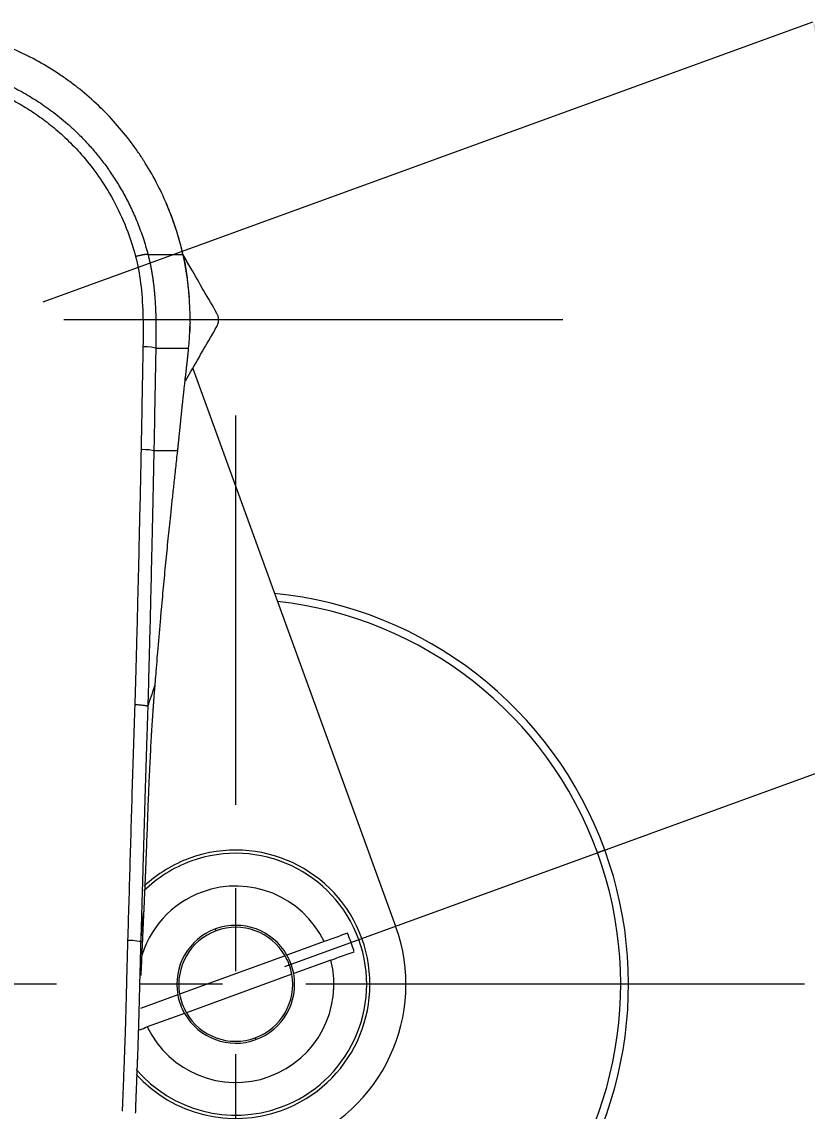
# Model space of a CAD drawing. Extents: x 3349 to 5808, y -3 to 827.
# Drawn here: x 3780.2 to 3840.2, y 187.7 to 271 of the extents above; entities that cross this region are included whole.
import ezdxf

# ---------------------------------------------------------------- set-up
doc = ezdxf.new("R2010")
doc.units = 0
doc.header["$LTSCALE"] = 4
doc.header["$MEASUREMENT"] = 0
doc.header["$PDMODE"] = 3
doc.header["$PDSIZE"] = -10
doc.linetypes.add('CENTER2', pattern=[28.575, 19.05, -3.175, 3.175, -3.175])
doc.layers.get('0').update_dxf_attribs({"linetype": 'CONTINUOUS'})
doc.layers.get('DEFPOINTS').update_dxf_attribs({"linetype": 'CONTINUOUS'})
doc.layers.add('1', color=7, linetype='CONTINUOUS')
doc.layers.add('Cneter', color=1, linetype='CENTER2', lineweight=13)
doc.styles.add('Daelim Dimension', font='NanumGothic.ttf')
doc.dimstyles.new('DEFAULT', dxfattribs={"dimscale": 2, "dimtxt": 2, "dimasz": 2, "dimexe": 0, "dimexo": 2, "dimgap": 1, "dimtad": 1, "dimdec": 1, "dimzin": 9, "dimdsep": 46, "dimtxsty": 'Daelim Dimension', "dimcen": 0.5, "dimclrd": 252, "dimclre": 252, "dimclrt": 3, "dimadec": 1, "dimazin": 0, "dimtfac": 1, "dimtdec": 1, "dimtix": 1, "dimtmove": 0, "dimatfit": 3, "dimfxl": 1, "dimtolj": 1, "dimtzin": 1, "dimlwd": 9, "dimlwe": 9, "dimarcsym": 0})

# ---------------------------------------------------------------- blocks, each defined once
blk = doc.blocks.new('*D9')
at = {"color": 5, "lineweight": 9, "ltscale": 0.5, "transparency": 16777216}
for p, q in [((3781.865, 249.555), (3840.657, 270.954)), ((3842.025, 267.195), (3857.758, 223.969)), ((3800.334, 198.812), (3859.126, 220.21))]:
    blk.add_line(p, q, dxfattribs=at)
at = {"color": 5, "ltscale": 0.5, "transparency": 16777216}
for points in [[(3842.652, 267.423), (3841.399, 266.967), (3840.657, 270.954)], [(3858.385, 224.197), (3857.132, 223.741), (3859.126, 220.21)]]:
    blk.add_solid(points, dxfattribs=at)
at = {"layer": 'DEFPOINTS', "color": 0, "ltscale": 0.5, "transparency": 16777216}
for p in [(3778.107, 248.187), (3859.126, 220.21), (3796.576, 197.444)]:
    blk.add_point(p, dxfattribs=at)
at = {"color": 7, "ltscale": 0.5, "transparency": 16777216, "insert": (3856.833, 248.108), "char_height": 10, "attachment_point": 5, "rotation": 290.00006, "style": 'Daelim Dimension'}
blk.add_mtext('\\A1;54', dxfattribs=at)

msp = doc.modelspace()

# ---------------------------------------------------------------- linework, layer by layer
at = {"layer": '1', "color": 7, "linetype": 'Continuous', "lineweight": 18}
for p, q in [((3792.549, 253.187), (3792.497, 253.187)), ((3792.549, 253.187), (3792.497, 253.187)), ((3793.289, 244.483), (3808.792, 201.89)), ((3803.332, 200.701), (3800.489, 199.666)), ((3800.346, 199.614), (3792.293, 196.683)), ((3803.845, 199.291), (3801.002, 198.256)), ((3800.859, 198.204), (3792.806, 195.273)), ((3792.15, 196.631), (3789.307, 195.596)), ((3792.663, 195.221), (3789.82, 194.187))]:
    msp.add_line(p, q, dxfattribs=at)
at = {"layer": '1', "color": 7, "linetype": 'Continuous', "lineweight": 13}
for p, q in [((3824.206, 207.5), (3824.766, 207.704)), ((3795.088, 201.531), (3795.037, 201.672)), ((3798.063, 193.356), (3798.115, 193.215))]:
    msp.add_line(p, q, dxfattribs=at)
at = {"layer": '1', "color": 7, "linetype": 'Continuous', "lineweight": 18}
for centre, radius, start, end in [((3770.607, 248.187), 22.5, 4.41844, 23.35781), ((3770.607, 248.187), 22.5, 4.41844, 23.35781), ((3796.576, 197.444), 30, 20, 84.32188), ((3796.576, 197.444), 29.404, 20, 83.76219), ((3796.576, 197.444), 30, 253.83406, 20), ((3796.576, 197.444), 29.404, 253.56125, 20), ((3796.576, 197.444), 10.25, 290, 110), ((3796.576, 197.444), 10, 290, 110), ((3796.576, 197.444), 10, 110, 134.53906), ((3796.576, 197.444), 10.25, 110, 133.08219), ((3796.576, 197.444), 7.5, 25.73917, 110), ((3796.576, 197.444), 7.5, 110, 165.89785), ((3796.576, 197.444), 4.5, 110, 190.40593), ((3796.576, 197.444), 4.35, 110, 190.07181), ((3796.576, 197.444), 4.5, 29.59407, 110), ((3796.576, 197.444), 4.35, 29.92819, 110), ((3796.576, 197.444), 13, 290, 20), ((3796.576, 197.444), 9.375, 15.41143, 24.58857), ((3796.576, 197.444), 7.5, 290, 14.26083), ((3796.576, 197.444), 4.35, 10.07181, 29.92819), ((3796.576, 197.444), 4.5, 10.40593, 29.59407), ((3796.576, 197.444), 4.35, 290, 10.07181), ((3796.576, 197.444), 4.5, 290, 10.40593), ((3796.576, 197.444), 4.5, 190.40593, 209.59407), ((3796.576, 197.444), 4.35, 190.07181, 209.92819), ((3796.576, 197.444), 4.5, 209.59407, 290), ((3796.576, 197.444), 4.35, 209.92819, 290), ((3796.576, 197.444), 7.5, 205.73917, 290), ((3796.576, 197.444), 10.25, 222.14563, 290), ((3796.576, 197.444), 10, 220.60438, 290)]:
    msp.add_arc(centre, radius, start, end, dxfattribs=at)
for centre, major_axis, ratio, start_param, end_param in [((3789.49, 246.029), (1, -0.019), 0.101212, 0.188932, 1.572713), ((3789.49, 246.029), (1, -0.019), 0.101212, 0.188932, 1.572713), ((3789.346, 238.186), (1, -0.02), 0.101209, 0.207439, 1.572868), ((3789.346, 238.186), (1, -0.02), 0.101209, 0.207439, 1.572868), ((3788.32, 200.696), (1, -0.031), 0.101183, 0.032378, 1.573901), ((3788.32, 200.696), (1, -0.031), 0.101183, 0.032378, 1.573901)]:
    msp.add_ellipse(centre, major_axis=major_axis, ratio=ratio, start_param=start_param, end_param=end_param, dxfattribs=at)
for points, knots in [([(3792.549, 253.187), (3792.408, 253.81), (3792.241, 254.421), (3791.857, 255.624), (3791.641, 256.215), (3791.161, 257.376), (3790.896, 257.947), (3790.32, 259.068), (3790.007, 259.618), (3789.628, 260.226), (3789.586, 260.293), (3789.5, 260.427), (3789.457, 260.494), (3789.326, 260.695), (3789.06, 261.091), (3788.784, 261.478), (3788.217, 262.237), (3787.819, 262.726), (3786.984, 263.667), (3786.547, 264.12), (3785.634, 264.989), (3785.157, 265.405), (3784.598, 265.853), (3784.536, 265.902), (3784.41, 266), (3784.347, 266.049), (3784.157, 266.195), (3783.775, 266.481), (3783.386, 266.754), (3782.598, 267.283), (3781.523, 267.94), (3780.398, 268.505), (3779.248, 269.022), (3778.66, 269.258), (3777.984, 269.495), (3777.909, 269.521), (3777.758, 269.572), (3777.682, 269.597), (3777.455, 269.672), (3776.999, 269.816), (3776.542, 269.944), (3775.623, 270.182), (3774.389, 270.446), (3773.138, 270.607), (3771.879, 270.715), (3771.245, 270.742), (3770.607, 270.742)], [0, 0, 0, 0, 0.0625, 0.0625, 0.125, 0.125, 0.1875, 0.1875, 0.25, 0.25, 0.257812, 0.257812, 0.265625, 0.265625, 0.28125, 0.3125, 0.3125, 0.375, 0.375, 0.4375, 0.4375, 0.5, 0.5, 0.507812, 0.507812, 0.515625, 0.515625, 0.53125, 0.5625, 0.5625, 0.625, 0.6875, 0.6875, 0.75, 0.75, 0.757812, 0.757812, 0.765625, 0.765625, 0.78125, 0.8125, 0.8125, 0.875, 0.9375, 0.9375, 1, 1, 1, 1]), ([(3792.549, 253.187), (3792.408, 253.81), (3792.241, 254.421), (3791.857, 255.624), (3791.641, 256.215), (3791.161, 257.376), (3790.896, 257.947), (3790.32, 259.068), (3790.007, 259.618), (3789.628, 260.226), (3789.586, 260.293), (3789.5, 260.427), (3789.457, 260.494), (3789.326, 260.695), (3789.06, 261.091), (3788.784, 261.478), (3788.217, 262.237), (3787.819, 262.726), (3786.984, 263.667), (3786.547, 264.12), (3785.634, 264.989), (3785.157, 265.405), (3784.598, 265.853), (3784.536, 265.902), (3784.41, 266), (3784.347, 266.049), (3784.157, 266.195), (3783.775, 266.481), (3783.386, 266.754), (3782.598, 267.283), (3781.523, 267.94), (3780.398, 268.505), (3779.248, 269.022), (3778.66, 269.258), (3777.984, 269.495), (3777.909, 269.521), (3777.758, 269.572), (3777.682, 269.597), (3777.455, 269.672), (3776.999, 269.816), (3776.542, 269.944), (3775.623, 270.182), (3774.389, 270.446), (3773.138, 270.607), (3771.879, 270.715), (3771.245, 270.742), (3770.607, 270.742)], [0, 0, 0, 0, 0.0625, 0.0625, 0.125, 0.125, 0.1875, 0.1875, 0.25, 0.25, 0.257812, 0.257812, 0.265625, 0.265625, 0.28125, 0.3125, 0.3125, 0.375, 0.375, 0.4375, 0.4375, 0.5, 0.5, 0.507812, 0.507812, 0.515625, 0.515625, 0.53125, 0.5625, 0.5625, 0.625, 0.6875, 0.6875, 0.75, 0.75, 0.757812, 0.757812, 0.765625, 0.765625, 0.78125, 0.8125, 0.8125, 0.875, 0.9375, 0.9375, 1, 1, 1, 1]), ([(3792.549, 253.187), (3792.647, 252.758), (3792.726, 252.325), (3792.823, 251.673), (3792.852, 251.455), (3792.903, 251.018), (3792.926, 250.799), (3792.985, 250.142), (3793.015, 249.703), (3793.06, 248.825), (3793.075, 248.386), (3793.088, 247.946)], [0, 0, 0, 0, 0.25, 0.25, 0.375, 0.375, 0.5, 0.5, 0.75, 0.75, 1, 1, 1, 1]), ([(3792.549, 253.187), (3792.647, 252.758), (3792.726, 252.325), (3792.823, 251.673), (3792.852, 251.455), (3792.903, 251.018), (3792.926, 250.799), (3792.985, 250.142), (3793.015, 249.703), (3793.06, 248.825), (3793.075, 248.386), (3793.088, 247.946)], [0, 0, 0, 0, 0.25, 0.25, 0.375, 0.375, 0.5, 0.5, 0.75, 0.75, 1, 1, 1, 1]), ([(3795.138, 248.687), (3794.81, 249.256), (3794.48, 249.828), (3793.816, 250.978), (3793.481, 251.557), (3792.95, 252.477), (3792.754, 252.816), (3792.558, 253.157)], [0, 0, 0, 0, 0.387653, 0.387653, 0.775306, 0.775306, 1, 1, 1, 1]), ([(3795.138, 248.687), (3794.81, 249.256), (3794.48, 249.828), (3793.816, 250.978), (3793.481, 251.557), (3792.95, 252.477), (3792.754, 252.816), (3792.558, 253.157)], [0, 0, 0, 0, 0.387653, 0.387653, 0.775306, 0.775306, 1, 1, 1, 1]), ([(3795.138, 247.687), (3795.16, 247.724), (3795.179, 247.762), (3795.212, 247.841), (3795.226, 247.882), (3795.243, 247.946), (3795.248, 247.967), (3795.257, 248.011), (3795.261, 248.032), (3795.269, 248.098), (3795.272, 248.142), (3795.272, 248.208), (3795.272, 248.231), (3795.269, 248.275), (3795.267, 248.297), (3795.258, 248.363), (3795.249, 248.406), (3795.232, 248.469), (3795.226, 248.49), (3795.211, 248.531), (3795.204, 248.552), (3795.179, 248.612), (3795.16, 248.65), (3795.138, 248.687)], [0, 0, 0, 0, 0.125, 0.125, 0.25, 0.25, 0.3125, 0.3125, 0.375, 0.375, 0.5, 0.5, 0.5625, 0.5625, 0.625, 0.625, 0.75, 0.75, 0.8125, 0.8125, 0.875, 0.875, 1, 1, 1, 1]), ([(3795.138, 247.687), (3795.16, 247.724), (3795.179, 247.762), (3795.212, 247.841), (3795.226, 247.882), (3795.243, 247.946), (3795.248, 247.967), (3795.257, 248.011), (3795.261, 248.032), (3795.269, 248.098), (3795.272, 248.142), (3795.272, 248.208), (3795.272, 248.231), (3795.269, 248.275), (3795.267, 248.297), (3795.258, 248.363), (3795.249, 248.406), (3795.232, 248.469), (3795.226, 248.49), (3795.211, 248.531), (3795.204, 248.552), (3795.179, 248.612), (3795.16, 248.65), (3795.138, 248.687)], [0, 0, 0, 0, 0.125, 0.125, 0.25, 0.25, 0.3125, 0.3125, 0.375, 0.375, 0.5, 0.5, 0.5625, 0.5625, 0.625, 0.625, 0.75, 0.75, 0.8125, 0.8125, 0.875, 0.875, 1, 1, 1, 1]), ([(3792.74, 243.533), (3792.875, 243.767), (3793.01, 244.001), (3793.481, 244.817), (3793.816, 245.396), (3794.48, 246.546), (3794.81, 247.118), (3795.138, 247.687)], [0, 0, 0, 0, 0.166797, 0.166797, 0.583398, 0.583398, 1, 1, 1, 1]), ([(3792.74, 243.533), (3792.875, 243.767), (3793.01, 244.001), (3793.481, 244.817), (3793.816, 245.396), (3794.48, 246.546), (3794.81, 247.118), (3795.138, 247.687)], [0, 0, 0, 0, 0.166797, 0.166797, 0.583398, 0.583398, 1, 1, 1, 1]), ([(3789.861, 218.663), (3789.855, 218.669), (3789.844, 218.675), (3789.811, 218.688), (3789.789, 218.694), (3789.733, 218.707), (3789.7, 218.714), (3789.623, 218.726), (3789.579, 218.733), (3789.484, 218.744), (3789.432, 218.75), (3789.323, 218.76), (3789.267, 218.765), (3789.152, 218.773), (3789.093, 218.776), (3788.978, 218.782), (3788.921, 218.784), (3788.867, 218.786)], [0, 0, 0, 0, 0.125, 0.125, 0.25, 0.25, 0.375, 0.375, 0.5, 0.5, 0.625, 0.625, 0.75, 0.75, 0.875, 0.875, 1, 1, 1, 1]), ([(3789.861, 218.663), (3789.855, 218.669), (3789.844, 218.675), (3789.811, 218.688), (3789.789, 218.694), (3789.733, 218.707), (3789.7, 218.714), (3789.623, 218.726), (3789.579, 218.733), (3789.484, 218.744), (3789.432, 218.75), (3789.323, 218.76), (3789.267, 218.765), (3789.152, 218.773), (3789.093, 218.776), (3788.978, 218.782), (3788.921, 218.784), (3788.867, 218.786)], [0, 0, 0, 0, 0.125, 0.125, 0.25, 0.25, 0.375, 0.375, 0.5, 0.5, 0.625, 0.625, 0.75, 0.75, 0.875, 0.875, 1, 1, 1, 1]), ([(3789.319, 200.669), (3789.317, 200.6), (3789.312, 200.447), (3789.304, 200.196), (3789.296, 199.902), (3789.286, 199.563), (3789.276, 199.181), (3789.265, 198.755), (3789.252, 198.287), (3789.239, 197.776), (3789.226, 197.26), (3789.214, 196.758), (3789.202, 196.294), (3789.191, 195.854), (3789.18, 195.439), (3789.17, 195.049), (3789.16, 194.685), (3789.148, 194.264), (3789.132, 193.728), (3789.11, 193.024), (3789.08, 192.184), (3789.051, 191.417), (3789.026, 190.777), (3789.008, 190.311), (3788.99, 189.869), (3788.973, 189.448), (3788.958, 189.046), (3788.944, 188.663), (3788.93, 188.297), (3788.918, 187.949), (3788.911, 187.723), (3788.907, 187.613)], [0, 0, 0, 0, 0.015918, 0.035127, 0.057669, 0.083575, 0.112858, 0.145503, 0.181455, 0.220611, 0.262808, 0.300259, 0.335871, 0.369585, 0.401366, 0.431201, 0.459092, 0.485062, 0.527826, 0.582224, 0.646811, 0.720743, 0.75831, 0.793879, 0.827686, 0.859901, 0.890646, 0.92, 0.948006, 0.974676, 1, 1, 1, 1]), ([(3789.319, 200.669), (3789.317, 200.6), (3789.312, 200.447), (3789.304, 200.196), (3789.296, 199.902), (3789.286, 199.563), (3789.276, 199.181), (3789.265, 198.755), (3789.252, 198.287), (3789.239, 197.776), (3789.226, 197.26), (3789.214, 196.758), (3789.202, 196.294), (3789.191, 195.854), (3789.18, 195.439), (3789.17, 195.049), (3789.16, 194.685), (3789.148, 194.264), (3789.132, 193.728), (3789.11, 193.024), (3789.091, 192.476), (3789.079, 192.166), (3789.078, 192.137)], [0, 0, 0, 0, 0.024356, 0.053748, 0.08824, 0.127879, 0.172686, 0.222635, 0.277646, 0.33756, 0.402125, 0.45943, 0.51392, 0.565507, 0.614135, 0.659785, 0.702463, 0.742199, 0.807633, 0.890868, 0.989694, 1, 1, 1, 1]), ([(3789.155, 193.945), (3789.18, 193.954), (3789.401, 194.034), (3789.623, 194.115), (3789.82, 194.187)], [0, 0, 0, 0, 0.113254, 1, 1, 1, 1]), ([(3789.066, 191.8), (3789.059, 191.619), (3789.046, 191.276), (3789.026, 190.777), (3789.008, 190.311), (3788.99, 189.869), (3788.973, 189.448), (3788.958, 189.046), (3788.944, 188.663), (3788.93, 188.297), (3788.918, 187.949), (3788.911, 187.723), (3788.907, 187.613)], [0, 0, 0, 0, 0.12915, 0.2463, 0.357223, 0.462646, 0.563107, 0.658985, 0.750525, 0.83786, 0.92103, 1, 1, 1, 1])]:
    msp.add_open_spline(points, degree=3, knots=knots, dxfattribs=at)
at = {"layer": '1', "color": 7, "linetype": 'Continuous', "lineweight": 13}
for points, knots in [([(3770.607, 268.094), (3771.442, 268.094), (3772.294, 268.041), (3773.585, 267.874), (3774.45, 267.733), (3775.754, 267.432), (3777.058, 267.036), (3777.922, 266.707), (3778.78, 266.345), (3779.207, 266.147), (3779.84, 265.824), (3780.155, 265.657), (3780.52, 265.45), (3780.702, 265.344), (3780.792, 265.29), (3780.837, 265.263), (3780.86, 265.25), (3780.871, 265.243), (3780.877, 265.239), (3780.88, 265.238), (3780.881, 265.237), (3780.882, 265.237), (3780.882, 265.236), (3780.882, 265.236), (3781.222, 265.032), (3781.581, 264.801), (3782.333, 264.279), (3782.725, 263.988), (3783.331, 263.498), (3783.74, 263.154), (3784.157, 262.773), (3784.577, 262.371), (3784.787, 262.16), (3785.209, 261.718), (3785.631, 261.254), (3786.259, 260.493), (3786.875, 259.664), (3787.274, 259.065), (3787.663, 258.442), (3787.854, 258.119), (3788.223, 257.448), (3788.402, 257.101), (3788.745, 256.382), (3788.909, 256.011), (3789.219, 255.244), (3789.365, 254.849), (3789.636, 254.035), (3789.761, 253.617), (3789.873, 253.187)], [0, 0, 0, 0, 0.125, 0.125, 0.1875, 0.25, 0.3125, 0.375, 0.375, 0.4375, 0.4375, 0.46875, 0.484375, 0.492188, 0.496094, 0.498047, 0.499023, 0.499512, 0.499756, 0.499878, 0.499939, 0.499969, 0.499969, 0.5, 0.5, 0.5625, 0.5625, 0.625, 0.625, 0.65625, 0.6875, 0.6875, 0.71875, 0.71875, 0.75, 0.78125, 0.8125, 0.84375, 0.84375, 0.875, 0.875, 0.90625, 0.90625, 0.9375, 0.9375, 0.96875, 0.96875, 1, 1, 1, 1]), ([(3770.607, 268.094), (3771.442, 268.094), (3772.294, 268.041), (3773.585, 267.874), (3774.45, 267.733), (3775.754, 267.432), (3777.058, 267.036), (3777.922, 266.707), (3778.78, 266.345), (3779.207, 266.147), (3779.84, 265.824), (3780.155, 265.657), (3780.52, 265.45), (3780.702, 265.344), (3780.792, 265.29), (3780.837, 265.263), (3780.86, 265.25), (3780.871, 265.243), (3780.877, 265.239), (3780.88, 265.238), (3780.881, 265.237), (3780.882, 265.237), (3780.882, 265.236), (3780.882, 265.236), (3781.222, 265.032), (3781.581, 264.801), (3782.333, 264.279), (3782.725, 263.988), (3783.331, 263.498), (3783.74, 263.154), (3784.157, 262.773), (3784.577, 262.371), (3784.787, 262.16), (3785.209, 261.718), (3785.631, 261.254), (3786.259, 260.493), (3786.875, 259.664), (3787.274, 259.065), (3787.663, 258.442), (3787.854, 258.119), (3788.223, 257.448), (3788.402, 257.101), (3788.745, 256.382), (3788.909, 256.011), (3789.219, 255.244), (3789.365, 254.849), (3789.636, 254.035), (3789.761, 253.617), (3789.873, 253.187)], [0, 0, 0, 0, 0.125, 0.125, 0.1875, 0.25, 0.3125, 0.375, 0.375, 0.4375, 0.4375, 0.46875, 0.484375, 0.492188, 0.496094, 0.498047, 0.499023, 0.499512, 0.499756, 0.499878, 0.499939, 0.499969, 0.499969, 0.5, 0.5, 0.5625, 0.5625, 0.625, 0.625, 0.65625, 0.6875, 0.6875, 0.71875, 0.71875, 0.75, 0.78125, 0.8125, 0.84375, 0.84375, 0.875, 0.875, 0.90625, 0.90625, 0.9375, 0.9375, 0.96875, 0.96875, 1, 1, 1, 1]), ([(3789.873, 253.187), (3789.928, 253.187), (3790.04, 253.187), (3790.207, 253.187), (3790.376, 253.187), (3790.546, 253.187), (3790.718, 253.187), (3790.89, 253.187), (3791.064, 253.187), (3791.239, 253.187), (3791.415, 253.187), (3791.592, 253.187), (3791.771, 253.187), (3791.951, 253.187), (3792.132, 253.187), (3792.314, 253.187), (3792.436, 253.187), (3792.497, 253.187)], [0, 0, 0, 0, 0.06283, 0.126207, 0.190132, 0.254605, 0.319625, 0.385194, 0.451312, 0.517977, 0.585192, 0.652955, 0.721266, 0.790126, 0.859535, 0.929493, 1, 1, 1, 1]), ([(3789.873, 253.187), (3789.878, 253.168), (3789.887, 253.131), (3789.902, 253.075), (3789.916, 253.018), (3789.93, 252.961), (3789.944, 252.904), (3789.957, 252.847), (3789.971, 252.789), (3789.984, 252.731), (3789.997, 252.673), (3790.01, 252.615), (3790.023, 252.556), (3790.036, 252.497), (3790.048, 252.438), (3790.061, 252.378), (3790.073, 252.318), (3790.085, 252.258), (3790.096, 252.198), (3790.108, 252.137), (3790.12, 252.076), (3790.131, 252.015), (3790.142, 251.953), (3790.153, 251.892), (3790.163, 251.83), (3790.174, 251.767), (3790.184, 251.705), (3790.195, 251.642), (3790.205, 251.579), (3790.214, 251.515), (3790.224, 251.452), (3790.233, 251.388), (3790.243, 251.324), (3790.252, 251.259), (3790.261, 251.194), (3790.269, 251.129), (3790.278, 251.064), (3790.286, 250.999), (3790.295, 250.933), (3790.303, 250.867), (3790.31, 250.8), (3790.318, 250.734), (3790.326, 250.667), (3790.333, 250.6), (3790.34, 250.532), (3790.347, 250.465), (3790.354, 250.397), (3790.36, 250.329), (3790.367, 250.26), (3790.373, 250.191), (3790.379, 250.122), (3790.385, 250.053), (3790.39, 249.984), (3790.396, 249.914), (3790.404, 249.801), (3790.416, 249.643), (3790.429, 249.437), (3790.44, 249.223), (3790.451, 249), (3790.46, 248.77), (3790.468, 248.531), (3790.475, 248.284), (3790.48, 248.03), (3790.483, 247.767), (3790.485, 247.496), (3790.486, 247.218), (3790.485, 246.931), (3790.482, 246.638), (3790.478, 246.336), (3790.474, 246.133), (3790.472, 246.03)], [0, 0, 0, 0, 0.008025, 0.016082, 0.02417, 0.03229, 0.040441, 0.048624, 0.056839, 0.065085, 0.073363, 0.081673, 0.090016, 0.09839, 0.106797, 0.115236, 0.123707, 0.132211, 0.140747, 0.149316, 0.157918, 0.166552, 0.175219, 0.183919, 0.192652, 0.201418, 0.210217, 0.219049, 0.227915, 0.236813, 0.245745, 0.25471, 0.263709, 0.272741, 0.281807, 0.290906, 0.300039, 0.309206, 0.318406, 0.32764, 0.336907, 0.346209, 0.355544, 0.364913, 0.374316, 0.383752, 0.393223, 0.402727, 0.412265, 0.421838, 0.431444, 0.441083, 0.450757, 0.460465, 0.470206, 0.497769, 0.526449, 0.556247, 0.587162, 0.619194, 0.65234, 0.686598, 0.721965, 0.758436, 0.796004, 0.834663, 0.874403, 0.915215, 0.957085, 1, 1, 1, 1]), ([(3789.873, 253.187), (3789.928, 253.187), (3790.04, 253.187), (3790.207, 253.187), (3790.376, 253.187), (3790.546, 253.187), (3790.718, 253.187), (3790.89, 253.187), (3791.064, 253.187), (3791.239, 253.187), (3791.415, 253.187), (3791.592, 253.187), (3791.771, 253.187), (3791.951, 253.187), (3792.132, 253.187), (3792.314, 253.187), (3792.436, 253.187), (3792.497, 253.187)], [0, 0, 0, 0, 0.06283, 0.126207, 0.190132, 0.254605, 0.319625, 0.385194, 0.451312, 0.517977, 0.585192, 0.652955, 0.721266, 0.790126, 0.859535, 0.929493, 1, 1, 1, 1]), ([(3789.873, 253.187), (3789.878, 253.168), (3789.887, 253.131), (3789.902, 253.075), (3789.916, 253.018), (3789.93, 252.961), (3789.944, 252.904), (3789.957, 252.847), (3789.971, 252.789), (3789.984, 252.731), (3789.997, 252.673), (3790.01, 252.615), (3790.023, 252.556), (3790.036, 252.497), (3790.048, 252.438), (3790.061, 252.378), (3790.073, 252.318), (3790.085, 252.258), (3790.096, 252.198), (3790.108, 252.137), (3790.12, 252.076), (3790.131, 252.015), (3790.142, 251.953), (3790.153, 251.892), (3790.163, 251.83), (3790.174, 251.767), (3790.184, 251.705), (3790.195, 251.642), (3790.205, 251.579), (3790.214, 251.515), (3790.224, 251.452), (3790.233, 251.388), (3790.243, 251.324), (3790.252, 251.259), (3790.261, 251.194), (3790.269, 251.129), (3790.278, 251.064), (3790.286, 250.999), (3790.295, 250.933), (3790.303, 250.867), (3790.31, 250.8), (3790.318, 250.734), (3790.326, 250.667), (3790.333, 250.6), (3790.34, 250.532), (3790.347, 250.465), (3790.354, 250.397), (3790.36, 250.329), (3790.367, 250.26), (3790.373, 250.191), (3790.379, 250.122), (3790.385, 250.053), (3790.39, 249.984), (3790.396, 249.914), (3790.404, 249.801), (3790.416, 249.643), (3790.429, 249.437), (3790.44, 249.223), (3790.451, 249), (3790.46, 248.77), (3790.468, 248.531), (3790.475, 248.284), (3790.48, 248.03), (3790.483, 247.767), (3790.485, 247.496), (3790.486, 247.218), (3790.485, 246.931), (3790.482, 246.638), (3790.478, 246.336), (3790.474, 246.133), (3790.472, 246.03)], [0, 0, 0, 0, 0.008025, 0.016082, 0.02417, 0.03229, 0.040441, 0.048624, 0.056839, 0.065085, 0.073363, 0.081673, 0.090016, 0.09839, 0.106797, 0.115236, 0.123707, 0.132211, 0.140747, 0.149316, 0.157918, 0.166552, 0.175219, 0.183919, 0.192652, 0.201418, 0.210217, 0.219049, 0.227915, 0.236813, 0.245745, 0.25471, 0.263709, 0.272741, 0.281807, 0.290906, 0.300039, 0.309206, 0.318406, 0.32764, 0.336907, 0.346209, 0.355544, 0.364913, 0.374316, 0.383752, 0.393223, 0.402727, 0.412265, 0.421838, 0.431444, 0.441083, 0.450757, 0.460465, 0.470206, 0.497769, 0.526449, 0.556247, 0.587162, 0.619194, 0.65234, 0.686598, 0.721965, 0.758436, 0.796004, 0.834663, 0.874403, 0.915215, 0.957085, 1, 1, 1, 1]), ([(3792.144, 238.187), (3792.146, 238.213), (3792.152, 238.264), (3792.16, 238.342), (3792.169, 238.419), (3792.177, 238.496), (3792.185, 238.574), (3792.193, 238.651), (3792.201, 238.728), (3792.209, 238.806), (3792.217, 238.883), (3792.225, 238.961), (3792.233, 239.038), (3792.241, 239.116), (3792.249, 239.193), (3792.257, 239.271), (3792.265, 239.349), (3792.273, 239.426), (3792.281, 239.504), (3792.289, 239.582), (3792.297, 239.66), (3792.305, 239.737), (3792.313, 239.815), (3792.321, 239.893), (3792.328, 239.971), (3792.336, 240.049), (3792.344, 240.127), (3792.352, 240.205), (3792.36, 240.283), (3792.368, 240.361), (3792.376, 240.44), (3792.384, 240.518), (3792.392, 240.596), (3792.4, 240.674), (3792.408, 240.753), (3792.416, 240.831), (3792.43, 240.969), (3792.45, 241.168), (3792.477, 241.427), (3792.504, 241.688), (3792.538, 242.006), (3792.579, 242.389), (3792.624, 242.797), (3792.67, 243.207), (3792.707, 243.525), (3792.736, 243.783), (3792.755, 243.944), (3792.771, 244.085), (3792.785, 244.206), (3792.797, 244.308), (3792.811, 244.429), (3792.827, 244.574), (3792.847, 244.747), (3792.865, 244.909), (3792.882, 245.062), (3792.896, 245.191), (3792.907, 245.297), (3792.917, 245.384), (3792.925, 245.469), (3792.934, 245.553), (3792.942, 245.636), (3792.951, 245.717), (3792.958, 245.797), (3792.966, 245.876), (3792.973, 245.953), (3792.978, 246.004), (3792.98, 246.03)], [0, 0, 0, 0, 0.00915, 0.018316, 0.027498, 0.036696, 0.045911, 0.055143, 0.064392, 0.073658, 0.082942, 0.092244, 0.101563, 0.110901, 0.120257, 0.129633, 0.139027, 0.148441, 0.157874, 0.167327, 0.1768, 0.186293, 0.195807, 0.205342, 0.214898, 0.224475, 0.234074, 0.243694, 0.253337, 0.263003, 0.272691, 0.282402, 0.292137, 0.301895, 0.311676, 0.321482, 0.331313, 0.36369, 0.39654, 0.429872, 0.463699, 0.519482, 0.579112, 0.624424, 0.682359, 0.706515, 0.728047, 0.746944, 0.763197, 0.776797, 0.787736, 0.812034, 0.834957, 0.856499, 0.876653, 0.895416, 0.906911, 0.918176, 0.929211, 0.940016, 0.95059, 0.960934, 0.971046, 0.980928, 0.990579, 1, 1, 1, 1]), ([(3792.144, 238.187), (3792.146, 238.213), (3792.152, 238.264), (3792.16, 238.342), (3792.169, 238.419), (3792.177, 238.496), (3792.185, 238.574), (3792.193, 238.651), (3792.201, 238.728), (3792.209, 238.806), (3792.217, 238.883), (3792.225, 238.961), (3792.233, 239.038), (3792.241, 239.116), (3792.249, 239.193), (3792.257, 239.271), (3792.265, 239.349), (3792.273, 239.426), (3792.281, 239.504), (3792.289, 239.582), (3792.297, 239.66), (3792.305, 239.737), (3792.313, 239.815), (3792.321, 239.893), (3792.328, 239.971), (3792.336, 240.049), (3792.344, 240.127), (3792.352, 240.205), (3792.36, 240.283), (3792.368, 240.361), (3792.376, 240.44), (3792.384, 240.518), (3792.392, 240.596), (3792.4, 240.674), (3792.408, 240.753), (3792.416, 240.831), (3792.43, 240.969), (3792.45, 241.168), (3792.477, 241.427), (3792.504, 241.688), (3792.538, 242.006), (3792.579, 242.389), (3792.624, 242.797), (3792.67, 243.207), (3792.707, 243.525), (3792.736, 243.783), (3792.755, 243.944), (3792.771, 244.085), (3792.785, 244.206), (3792.797, 244.308), (3792.811, 244.429), (3792.827, 244.574), (3792.847, 244.747), (3792.865, 244.909), (3792.882, 245.062), (3792.896, 245.191), (3792.907, 245.297), (3792.917, 245.384), (3792.925, 245.469), (3792.934, 245.553), (3792.942, 245.636), (3792.951, 245.717), (3792.958, 245.797), (3792.966, 245.876), (3792.973, 245.953), (3792.978, 246.004), (3792.98, 246.03)], [0, 0, 0, 0, 0.00915, 0.018316, 0.027498, 0.036696, 0.045911, 0.055143, 0.064392, 0.073658, 0.082942, 0.092244, 0.101563, 0.110901, 0.120257, 0.129633, 0.139027, 0.148441, 0.157874, 0.167327, 0.1768, 0.186293, 0.195807, 0.205342, 0.214898, 0.224475, 0.234074, 0.243694, 0.253337, 0.263003, 0.272691, 0.282402, 0.292137, 0.301895, 0.311676, 0.321482, 0.331313, 0.36369, 0.39654, 0.429872, 0.463699, 0.519482, 0.579112, 0.624424, 0.682359, 0.706515, 0.728047, 0.746944, 0.763197, 0.776797, 0.787736, 0.812034, 0.834957, 0.856499, 0.876653, 0.895416, 0.906911, 0.918176, 0.929211, 0.940016, 0.95059, 0.960934, 0.971046, 0.980928, 0.990579, 1, 1, 1, 1]), ([(3789.576, 203.089), (3789.579, 203.168), (3789.587, 203.328), (3789.598, 203.569), (3789.61, 203.814), (3789.621, 204.064), (3789.633, 204.318), (3789.644, 204.576), (3789.655, 204.839), (3789.666, 205.106), (3789.678, 205.377), (3789.689, 205.652), (3789.7, 205.932), (3789.712, 206.216), (3789.723, 206.504), (3789.734, 206.796), (3789.746, 207.093), (3789.757, 207.394), (3789.775, 207.858), (3789.801, 208.554), (3789.838, 209.549), (3789.883, 210.753), (3789.934, 212.053), (3789.989, 213.328), (3790.041, 214.455), (3790.09, 215.426), (3790.13, 216.153), (3790.161, 216.684), (3790.184, 217.07), (3790.208, 217.451), (3790.233, 217.826), (3790.258, 218.196), (3790.283, 218.56), (3790.309, 218.919), (3790.336, 219.272), (3790.363, 219.62), (3790.39, 219.963), (3790.409, 220.189), (3790.419, 220.302)], [0, 0, 0, 0, 0.013749, 0.027748, 0.041996, 0.056492, 0.071238, 0.086233, 0.101476, 0.116969, 0.13271, 0.1487, 0.164938, 0.181425, 0.19816, 0.215144, 0.232377, 0.249857, 0.267585, 0.313219, 0.371015, 0.440966, 0.523058, 0.597584, 0.663071, 0.719527, 0.76696, 0.789725, 0.812173, 0.834304, 0.85612, 0.87762, 0.898804, 0.919673, 0.940227, 0.960466, 0.98039, 1, 1, 1, 1]), ([(3789.576, 203.089), (3789.579, 203.168), (3789.587, 203.328), (3789.598, 203.569), (3789.61, 203.814), (3789.621, 204.064), (3789.633, 204.318), (3789.644, 204.576), (3789.655, 204.839), (3789.666, 205.106), (3789.678, 205.377), (3789.689, 205.652), (3789.7, 205.932), (3789.712, 206.216), (3789.723, 206.504), (3789.734, 206.796), (3789.746, 207.093), (3789.757, 207.394), (3789.775, 207.858), (3789.801, 208.554), (3789.838, 209.549), (3789.883, 210.753), (3789.934, 212.053), (3789.989, 213.328), (3790.041, 214.455), (3790.09, 215.426), (3790.13, 216.153), (3790.161, 216.684), (3790.184, 217.07), (3790.208, 217.451), (3790.233, 217.826), (3790.258, 218.196), (3790.283, 218.56), (3790.309, 218.919), (3790.336, 219.272), (3790.363, 219.62), (3790.39, 219.963), (3790.409, 220.189), (3790.419, 220.302)], [0, 0, 0, 0, 0.013749, 0.027748, 0.041996, 0.056492, 0.071238, 0.086233, 0.101476, 0.116969, 0.13271, 0.1487, 0.164938, 0.181425, 0.19816, 0.215144, 0.232377, 0.249857, 0.267585, 0.313219, 0.371015, 0.440966, 0.523058, 0.597584, 0.663071, 0.719527, 0.76696, 0.789725, 0.812173, 0.834304, 0.85612, 0.87762, 0.898804, 0.919673, 0.940227, 0.960466, 0.98039, 1, 1, 1, 1]), ([(3789.861, 218.663), (3789.855, 218.513), (3789.845, 218.21), (3789.83, 217.754), (3789.815, 217.295), (3789.8, 216.831), (3789.785, 216.364), (3789.77, 215.892), (3789.754, 215.417), (3789.739, 214.938), (3789.724, 214.454), (3789.693, 213.438), (3789.642, 211.756), (3789.584, 209.772), (3789.536, 208.101), (3789.503, 206.962), (3789.477, 206.076), (3789.459, 205.443), (3789.442, 204.837), (3789.423, 204.185), (3789.4, 203.415), (3789.379, 202.68), (3789.358, 201.979), (3789.338, 201.312), (3789.325, 200.88), (3789.319, 200.669)], [0, 0, 0, 0, 0.025097, 0.050413, 0.075949, 0.101704, 0.127679, 0.153873, 0.180287, 0.206921, 0.233774, 0.260846, 0.376337, 0.514225, 0.591608, 0.65492, 0.704171, 0.739368, 0.760517, 0.80523, 0.848022, 0.888895, 0.927849, 0.964883, 1, 1, 1, 1]), ([(3789.861, 218.663), (3789.855, 218.513), (3789.845, 218.21), (3789.83, 217.754), (3789.815, 217.295), (3789.8, 216.831), (3789.785, 216.364), (3789.77, 215.892), (3789.754, 215.417), (3789.739, 214.938), (3789.724, 214.454), (3789.693, 213.438), (3789.642, 211.756), (3789.584, 209.772), (3789.536, 208.101), (3789.503, 206.962), (3789.477, 206.076), (3789.459, 205.443), (3789.442, 204.837), (3789.423, 204.185), (3789.4, 203.415), (3789.379, 202.68), (3789.358, 201.979), (3789.338, 201.312), (3789.325, 200.88), (3789.319, 200.669)], [0, 0, 0, 0, 0.025097, 0.050413, 0.075949, 0.101704, 0.127679, 0.153873, 0.180287, 0.206921, 0.233774, 0.260846, 0.376337, 0.514225, 0.591608, 0.65492, 0.704171, 0.739368, 0.760517, 0.80523, 0.848022, 0.888895, 0.927849, 0.964883, 1, 1, 1, 1]), ([(3789.349, 198.116), (3789.35, 198.132), (3789.356, 198.251), (3789.367, 198.476), (3789.382, 198.795), (3789.397, 199.125), (3789.413, 199.465), (3789.428, 199.805), (3789.443, 200.137), (3789.457, 200.456), (3789.47, 200.765), (3789.483, 201.066), (3789.496, 201.362), (3789.509, 201.653), (3789.522, 201.941), (3789.535, 202.228), (3789.548, 202.514), (3789.562, 202.801), (3789.571, 202.993), (3789.576, 203.089)], [0, 0, 0, 0, 0.009829, 0.071573, 0.135846, 0.202295, 0.270709, 0.340964, 0.407098, 0.470972, 0.532971, 0.593453, 0.652757, 0.711194, 0.769059, 0.826625, 0.884148, 0.941866, 1, 1, 1, 1]), ([(3789.349, 198.118), (3789.35, 198.133), (3789.356, 198.251), (3789.367, 198.476), (3789.382, 198.795), (3789.397, 199.125), (3789.413, 199.465), (3789.428, 199.805), (3789.443, 200.137), (3789.457, 200.456), (3789.47, 200.765), (3789.483, 201.066), (3789.496, 201.362), (3789.509, 201.653), (3789.522, 201.941), (3789.535, 202.228), (3789.548, 202.514), (3789.562, 202.801), (3789.571, 202.993), (3789.576, 203.089)], [0, 0, 0, 0, 0.009411, 0.071181, 0.135481, 0.201958, 0.270401, 0.340685, 0.406847, 0.470748, 0.532773, 0.593282, 0.65261, 0.711072, 0.768961, 0.826552, 0.884099, 0.941841, 1, 1, 1, 1])]:
    msp.add_open_spline(points, degree=3, knots=knots, dxfattribs=at)
for points in [[(3770.607, 267.22), (3770.995, 267.22), (3771.785, 267.196), (3773.018, 267.078), (3774.276, 266.874), (3775.545, 266.578), (3776.807, 266.191), (3778.046, 265.713), (3779.246, 265.149), (3780.397, 264.506), (3781.49, 263.794), (3782.571, 262.979), (3783.669, 262.016), (3784.805, 260.843), (3785.963, 259.401), (3787.096, 257.65), (3788.134, 255.552), (3788.698, 253.911), (3788.928, 253.024)], [(3770.607, 267.22), (3770.995, 267.22), (3771.785, 267.196), (3773.018, 267.078), (3774.276, 266.874), (3775.545, 266.578), (3776.807, 266.191), (3778.046, 265.713), (3779.246, 265.149), (3780.397, 264.506), (3781.49, 263.794), (3782.571, 262.979), (3783.669, 262.016), (3784.805, 260.843), (3785.963, 259.401), (3787.096, 257.65), (3788.134, 255.552), (3788.698, 253.911), (3788.928, 253.024)], [(3788.928, 253.024), (3789.093, 252.385), (3789.349, 251.022), (3789.513, 248.707), (3789.507, 247.016), (3789.49, 246.13)], [(3788.928, 253.024), (3789.093, 252.385), (3789.349, 251.022), (3789.513, 248.707), (3789.507, 247.016), (3789.49, 246.13)], [(3789.49, 246.13), (3789.472, 245.206), (3789.44, 243.393), (3789.394, 240.771), (3789.363, 239.103), (3789.346, 238.288)], [(3789.49, 246.13), (3789.472, 245.206), (3789.44, 243.393), (3789.394, 240.771), (3789.363, 239.103), (3789.346, 238.288)], [(3790.472, 246.03), (3791.306, 246.03), (3792.141, 246.03), (3792.98, 246.03)], [(3790.472, 246.03), (3791.306, 246.03), (3792.141, 246.03), (3792.98, 246.03)], [(3789.346, 238.288), (3789.322, 237.123), (3789.274, 234.886), (3789.204, 231.773), (3789.139, 229.008), (3789.078, 226.54), (3789.022, 224.327), (3788.968, 222.324), (3788.916, 220.491), (3788.883, 219.34), (3788.867, 218.786)], [(3789.346, 238.288), (3789.322, 237.123), (3789.274, 234.886), (3789.204, 231.773), (3789.139, 229.008), (3789.078, 226.54), (3789.022, 224.327), (3788.968, 222.324), (3788.916, 220.491), (3788.883, 219.34), (3788.867, 218.786)], [(3790.419, 220.302), (3790.431, 220.455), (3790.444, 220.609), (3790.457, 220.762)], [(3790.419, 220.302), (3790.431, 220.455), (3790.444, 220.609), (3790.457, 220.762)], [(3788.867, 218.786), (3788.793, 216.671), (3788.661, 212.517), (3788.488, 206.53), (3788.377, 202.683), (3788.32, 200.797)], [(3788.867, 218.786), (3788.793, 216.671), (3788.661, 212.517), (3788.488, 206.53), (3788.377, 202.683), (3788.32, 200.797)], [(3788.32, 200.797), (3788.303, 200.245), (3788.273, 199.178), (3788.235, 197.701), (3788.201, 196.316), (3788.169, 195.078), (3788.134, 193.857), (3788.088, 192.503), (3788.032, 191.042), (3787.969, 189.472), (3787.927, 188.338), (3787.908, 187.75)], [(3788.32, 200.797), (3788.303, 200.245), (3788.273, 199.178), (3788.235, 197.701), (3788.201, 196.316), (3788.169, 195.078), (3788.134, 193.857), (3788.088, 192.503), (3788.032, 191.042), (3787.969, 189.472), (3787.927, 188.338), (3787.908, 187.75)]]:
    msp.add_open_spline(points, degree=3, dxfattribs=at)
msp.add_rational_spline([(3789.873, 253.187), (3789.769, 253.209), (3789.4, 253.145), (3788.928, 253.024)], [1.11684040443, 0.95681014078, 0.961168763462, 1.12991627248], degree=3, dxfattribs=at)
msp.add_rational_spline([(3789.873, 253.187), (3789.769, 253.209), (3789.4, 253.145), (3788.928, 253.024)], [1.11684040443, 0.95681014078, 0.961168763462, 1.12991627248], degree=3, dxfattribs=at)
at = {"layer": '1', "color": 7, "linetype": 'Continuous', "lineweight": 18}
for points in [[(3792.98, 246.03), (3793, 246.251), (3793.036, 246.689), (3793.073, 247.333), (3793.085, 247.745), (3793.088, 247.946)], [(3792.98, 246.03), (3793, 246.251), (3793.036, 246.689), (3793.073, 247.333), (3793.085, 247.745), (3793.088, 247.946)], [(3793.088, 247.299), (3793.091, 247.372), (3793.094, 247.517), (3793.094, 247.733), (3793.091, 247.876), (3793.088, 247.946)], [(3793.088, 247.299), (3793.091, 247.372), (3793.094, 247.517), (3793.094, 247.733), (3793.091, 247.876), (3793.088, 247.946)], [(3790.472, 246.03), (3790.455, 245.106), (3790.421, 243.294), (3790.373, 240.672), (3790.341, 239.003), (3790.325, 238.187)], [(3790.472, 246.03), (3790.455, 245.106), (3790.421, 243.294), (3790.373, 240.672), (3790.341, 239.003), (3790.325, 238.187)], [(3790.325, 238.187), (3790.301, 237.022), (3790.254, 234.783), (3790.185, 231.668), (3790.122, 228.901), (3790.064, 226.431), (3790.009, 224.215), (3789.958, 222.208), (3789.908, 220.373), (3789.876, 219.219), (3789.861, 218.663)], [(3790.325, 238.187), (3790.301, 237.022), (3790.254, 234.783), (3790.185, 231.668), (3790.122, 228.901), (3790.064, 226.431), (3790.009, 224.215), (3789.958, 222.208), (3789.908, 220.373), (3789.876, 219.219), (3789.861, 218.663)], [(3792.144, 238.187), (3791.538, 238.187), (3790.931, 238.187), (3790.325, 238.187)], [(3792.144, 238.187), (3791.538, 238.187), (3790.931, 238.187), (3790.325, 238.187)], [(3790.457, 220.762), (3790.477, 221.007), (3790.523, 221.56), (3790.609, 222.603), (3790.705, 223.746), (3790.806, 224.925), (3790.907, 226.064), (3790.999, 227.086), (3791.084, 228.006), (3791.172, 228.929), (3791.262, 229.857), (3791.355, 230.79), (3791.447, 231.697), (3791.536, 232.558), (3791.635, 233.502), (3791.745, 234.532), (3791.866, 235.652), (3791.999, 236.862), (3792.094, 237.735), (3792.144, 238.187)], [(3790.457, 220.762), (3790.477, 221.007), (3790.523, 221.56), (3790.609, 222.603), (3790.705, 223.746), (3790.806, 224.925), (3790.907, 226.064), (3790.999, 227.086), (3791.084, 228.006), (3791.172, 228.929), (3791.262, 229.857), (3791.355, 230.79), (3791.447, 231.697), (3791.536, 232.558), (3791.635, 233.502), (3791.745, 234.532), (3791.866, 235.652), (3791.999, 236.862), (3792.094, 237.735), (3792.144, 238.187)], [(3789.861, 218.663), (3790.047, 219.209), (3790.233, 219.755), (3790.419, 220.302)], [(3789.861, 218.663), (3790.047, 219.209), (3790.233, 219.755), (3790.419, 220.302)], [(3789.319, 200.669), (3789.385, 201.476), (3789.472, 202.283), (3789.576, 203.089)], [(3789.319, 200.669), (3789.385, 201.476), (3789.472, 202.283), (3789.576, 203.089)], [(3805.101, 201.345), (3804.904, 201.273), (3804.511, 201.13), (3803.921, 200.915), (3803.528, 200.772), (3803.332, 200.701)], [(3803.845, 199.291), (3804.041, 199.363), (3804.434, 199.506), (3805.024, 199.721), (3805.417, 199.864), (3805.614, 199.935)]]:
    msp.add_open_spline(points, degree=3, dxfattribs=at)
at = {"layer": 'Cneter', "lineweight": 5, "ltscale": 0.5}
for p, q in [((3821.557, 248.187), (3734.656, 248.187)), ((3796.576, 153.994), (3796.576, 240.894)), ((3840.026, 197.444), (3753.126, 197.444))]:
    msp.add_line(p, q, dxfattribs=at)

# ---------------------------------------------------------------- dimensions: what is measured, and where the dimension line sits
at = {"color": 5, "ltscale": 0.5}
dim = msp.add_aligned_dim(p1=(3778.107, 248.187), p2=(3796.576, 197.444), distance=66.565, dimstyle='DEFAULT', override={"dimtxt": 5, "dimclrd": 5, "dimclre": 5, "dimclrt": 7}, dxfattribs=at)
dim.commit()
dim.dimension.update_dxf_attribs({"geometry": '*D9', "text_midpoint": (3856.833, 248.108)})

doc.saveas('drawing.dxf')
